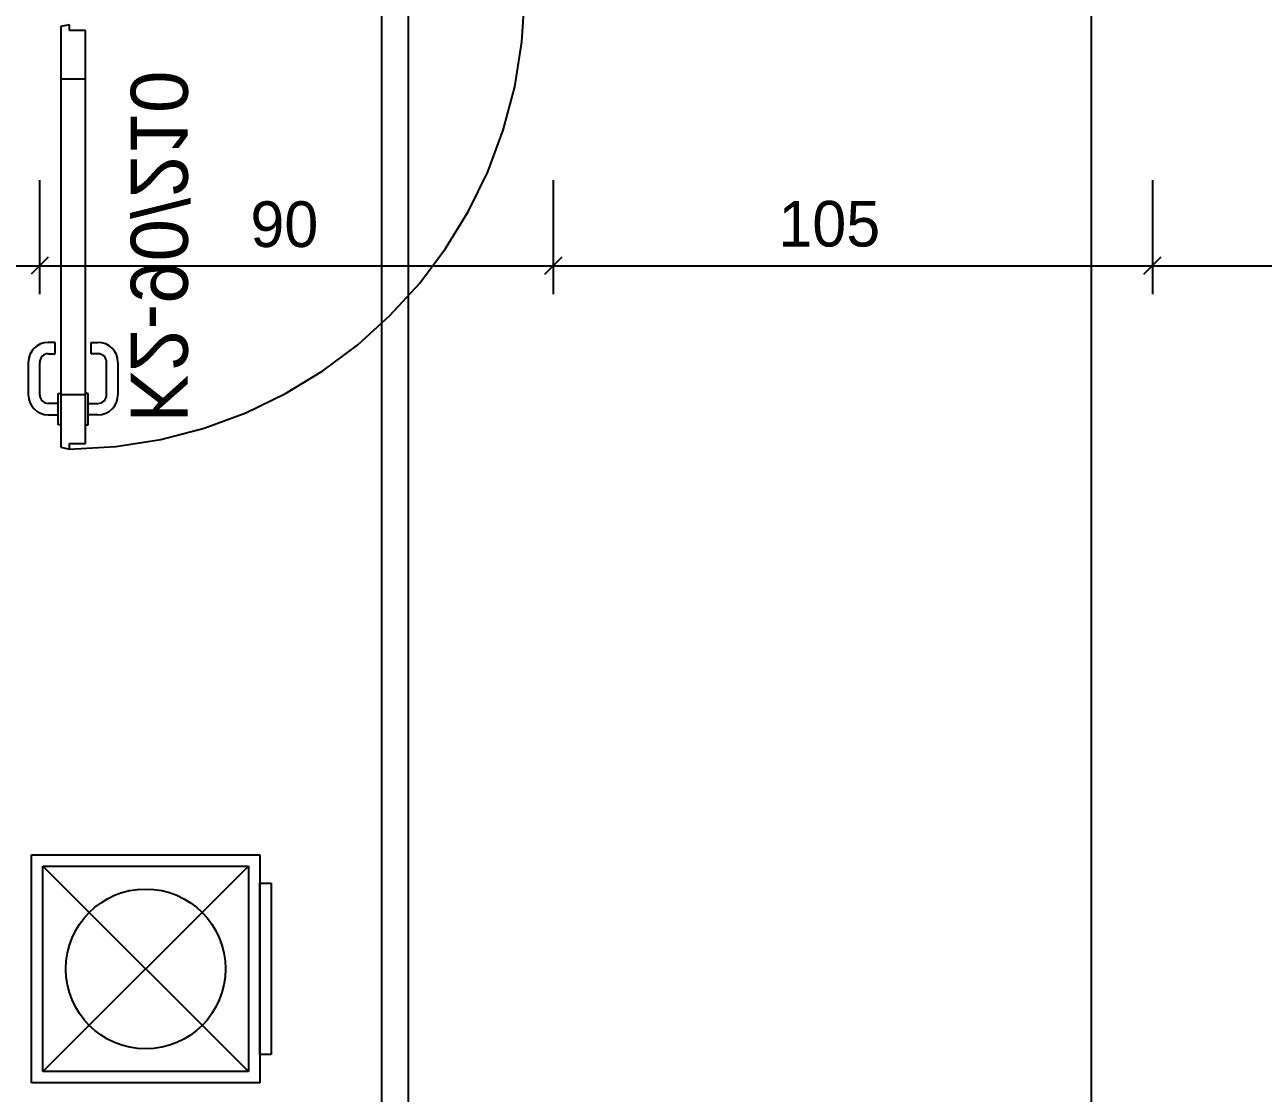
# Model space of a CAD drawing. Extents: x 182769.15 to 182771.38, y 101811.72 to 101812.21.
# Drawn here: x 182769.71987 to 182769.76328, y 101811.94354 to 101811.981 of the extents above; entities that cross this region are included whole.
import ezdxf

# ---------------------------------------------------------------- set-up
doc = ezdxf.new("R2010")
doc.units = 0
doc.header["$MEASUREMENT"] = 0
for name, pattern in [('DASHDOTX2', [50.8, 25.4, -12.7, 0, -12.7]), ('DUZ', [500, 500]), ('HIDDEN', [0.375, 0.25, -0.125])]:
    doc.linetypes.add(name, pattern=pattern)
doc.layers.get('0').update_dxf_attribs({"color": 1, "linetype": 'DUZ'})
for name, color, linetype in [('iç yatay', 3, 'Continuous'), ('KAPI', 3, 'Continuous'), ('kesit çizgisi', 7, 'DASHDOTX2'), ('POZ', 3, 'Continuous'), ('tefriş', 21, 'Continuous')]:
    doc.layers.add(name, color=color, linetype=linetype)
doc.styles.add('İÇ ÖLÇÜ', font='stylu.ttf', dxfattribs={"height": 8})
doc.styles.add('M2', font='', dxfattribs={"height": 10})
doc.styles.get('M2').set_extended_font_data('Turkish Arial')

msp = doc.modelspace()

# ---------------------------------------------------------------- linework, layer by layer
at = {"color": 0, "linetype": 'ByBlock'}
for p, q in [((182769.7206903769, 101811.9728494282), (182769.7200903769, 101811.9722494282)), ((182769.7206903769, 101811.9728494282), (182769.7200903769, 101811.9722494282)), ((182769.7386945448, 101811.9728494282), (182769.7380945448, 101811.9722494282)), ((182769.7380945448, 101811.9722494282), (182769.7386945448, 101811.9728494282)), ((182769.7596945448, 101811.9728494282), (182769.7590945448, 101811.9722494282)), ((182769.7590945448, 101811.9722494282), (182769.7596945448, 101811.9728494282))]:
    msp.add_line(p, q, dxfattribs=at)
at = {"layer": 'iç yatay'}
for p, q in [((182769.7323780293, 101811.9822505499), (182769.7323780293, 101811.8764355191)), ((182769.7572437163, 101811.9822237126), (182769.7572437163, 101811.8574237126)), ((182769.7203903769, 101811.9755494282), (182769.7203903769, 101811.9715494282)), ((182769.7203903769, 101811.9755494282), (182769.7203903769, 101811.9715494282)), ((182769.7383945448, 101811.9755494282), (182769.7383945448, 101811.9715494282)), ((182769.7383945448, 101811.9755494282), (182769.7383945448, 101811.9715494282)), ((182769.7593945448, 101811.9755494282), (182769.7593945448, 101811.9715494282)), ((182769.7593945448, 101811.9755494282), (182769.7593945448, 101811.9715494282)), ((182769.7183945448, 101811.9725494282), (182769.7203903769, 101811.9725494282)), ((182769.7199903769, 101811.9725494282), (182769.7387945448, 101811.9725494282)), ((182769.7203903769, 101811.9725494282), (182769.7209903769, 101811.9725494282)), ((182769.7379945448, 101811.9725494282), (182769.7597945448, 101811.9725494282)), ((182769.7589945448, 101811.9725494282), (182769.7797945448, 101811.9725494282))]:
    msp.add_line(p, q, dxfattribs=at)
at = {"layer": 'KAPI', "color": 1}
for p, q in [((182769.7214368148, 101811.9809937126), (182769.7211368148, 101811.9809337126)), ((182769.7211368148, 101811.9809337126), (182769.7211368148, 101811.9661837551)), ((182769.7214368148, 101811.9807937126), (182769.7214368148, 101811.9809937126)), ((182769.7219968148, 101811.9807937126), (182769.7214368148, 101811.9807937126)), ((182769.7219968148, 101811.9663237551), (182769.7219968148, 101811.9807937126)), ((182769.7219968148, 101811.9790937126), (182769.7211368148, 101811.9790937126)), ((182769.7219968148, 101811.9680237551), (182769.7211368148, 101811.9680237551)), ((182769.7214368148, 101811.9661237551), (182769.7214368148, 101811.9663237551)), ((182769.7214368148, 101811.9663237551), (182769.7219968148, 101811.9663237551)), ((182769.7211368148, 101811.9661837551), (182769.7214368148, 101811.9661237551))]:
    msp.add_line(p, q, dxfattribs=at)
at = {"layer": 'KAPI', "color": 234}
for p, q in [((182769.7209368148, 101811.9698637551), (182769.7206968148, 101811.9698637551)), ((182769.7209368148, 101811.9694637551), (182769.7209368148, 101811.9698637551)), ((182769.7221968148, 101811.9694637551), (182769.7221968148, 101811.9698637551)), ((182769.7221968148, 101811.9698637551), (182769.7224368148, 101811.9698637551)), ((182769.7206968148, 101811.9694637551), (182769.7209368148, 101811.9694637551)), ((182769.7224368148, 101811.9694637551), (182769.7221968148, 101811.9694637551)), ((182769.7199968148, 101811.9691637551), (182769.7199968148, 101811.9680237551)), ((182769.7203968148, 101811.9680237551), (182769.7203968148, 101811.9691637551)), ((182769.7227368148, 101811.9680237551), (182769.7227368148, 101811.9691637551)), ((182769.7231368148, 101811.9691637551), (182769.7231368148, 101811.9680237551)), ((182769.7210368148, 101811.9669737551), (182769.7210368148, 101811.9680737551)), ((182769.7210368148, 101811.9680737551), (182769.7211368148, 101811.9680737551)), ((182769.7220968148, 101811.9680737551), (182769.7219968148, 101811.9680737551)), ((182769.7220968148, 101811.9669737551), (182769.7220968148, 101811.9680737551)), ((182769.7210368148, 101811.9677237551), (182769.7206968148, 101811.9677237551)), ((182769.7220968148, 101811.9677237551), (182769.7224368148, 101811.9677237551)), ((182769.7206968148, 101811.9673237551), (182769.7210368148, 101811.9673237551)), ((182769.7224368148, 101811.9673237551), (182769.7220968148, 101811.9673237551)), ((182769.7211368148, 101811.9669737551), (182769.7210368148, 101811.9669737551)), ((182769.7219968148, 101811.9669737551), (182769.7220968148, 101811.9669737551))]:
    msp.add_line(p, q, dxfattribs=at)
at = {"layer": 'KAPI', "color": 1, "linetype": 'HIDDEN', "ltscale": 10}
msp.add_arc((182769.7213424009, 101811.9821763471), 0.0160528696110167, 270.3369840574932, 359.4552108309671, dxfattribs=at)
at = {"layer": 'KAPI', "color": 234}
for centre, radius, start, end in [((182769.7206968148, 101811.9691637551), 0.0007, 90, 180), ((182769.7224368148, 101811.9691637551), 0.0007, 0, 90), ((182769.7206968148, 101811.9691637551), 0.0003, 90, 180), ((182769.7224368148, 101811.9691637551), 0.0003, 0, 90), ((182769.7206968148, 101811.9680237551), 0.0007, 180, 270), ((182769.7206968148, 101811.9680237551), 0.0003, 180, 270), ((182769.7224368148, 101811.9680237551), 0.0003, 270, 0), ((182769.7224368148, 101811.9680237551), 0.0007, 270, 0)]:
    msp.add_arc(centre, radius, start, end, dxfattribs=at)
at = {"layer": 'kesit çizgisi'}
msp.add_line((182769.7333068805, 101812.1572687805), (182769.7333068805, 101811.8281591644), dxfattribs=at)
at = {"layer": 'tefriş'}
for p, q in [((182769.7201102009, 101811.9518982261), (182769.7281102009, 101811.9518982261)), ((182769.7201102009, 101811.9438982261), (182769.7201102009, 101811.9518982261)), ((182769.7281102009, 101811.9518982261), (182769.7281102009, 101811.9438982261)), ((182769.7281102009, 101811.9448982261), (182769.7281102009, 101811.9508982261)), ((182769.7281102009, 101811.9438982261), (182769.7201102009, 101811.9438982261))]:
    msp.add_line(p, q, dxfattribs=at)
at = {"layer": 'tefriş', "color": 8}
for p, q in [((182769.7205102009, 101811.9514982261), (182769.7277102009, 101811.9514982261)), ((182769.7205102009, 101811.9514982261), (182769.7277102009, 101811.9442982261)), ((182769.7205102009, 101811.9442982261), (182769.7277102009, 101811.9514982261)), ((182769.7205102009, 101811.9442982261), (182769.7205102009, 101811.9514982261)), ((182769.7277102009, 101811.9514982261), (182769.7277102009, 101811.9442982261)), ((182769.7281102009, 101811.9508982261), (182769.7285102009, 101811.9508982261)), ((182769.7285102009, 101811.9508982261), (182769.7285102009, 101811.9448982261)), ((182769.7285102009, 101811.9448982261), (182769.7281102009, 101811.9448982261)), ((182769.7277102009, 101811.9442982261), (182769.7205102009, 101811.9442982261))]:
    msp.add_line(p, q, dxfattribs=at)
msp.add_circle((182769.7241102009, 101811.9478982261), 0.0028, dxfattribs=at)

# ---------------------------------------------------------------- texts
at = {"layer": 'iç yatay', "color": 11, "style": 'İÇ ÖLÇÜ'}
for s, p in [('90', (182769.7277801622, 101811.9732079933)), ('105', (182769.7462842959, 101811.9732243916))]:
    msp.add_text(s, height=0.0016, dxfattribs=at).set_placement(p)
at = {"layer": 'POZ', "style": 'M2', "text_generation_flag": 4, "flags": 4}
msp.add_attdef('K2-90/210', (182769.7235854882, 101811.9670515667), 'K2-90/210', height=0.002, rotation=90, dxfattribs=at)

doc.saveas('drawing.dxf')
